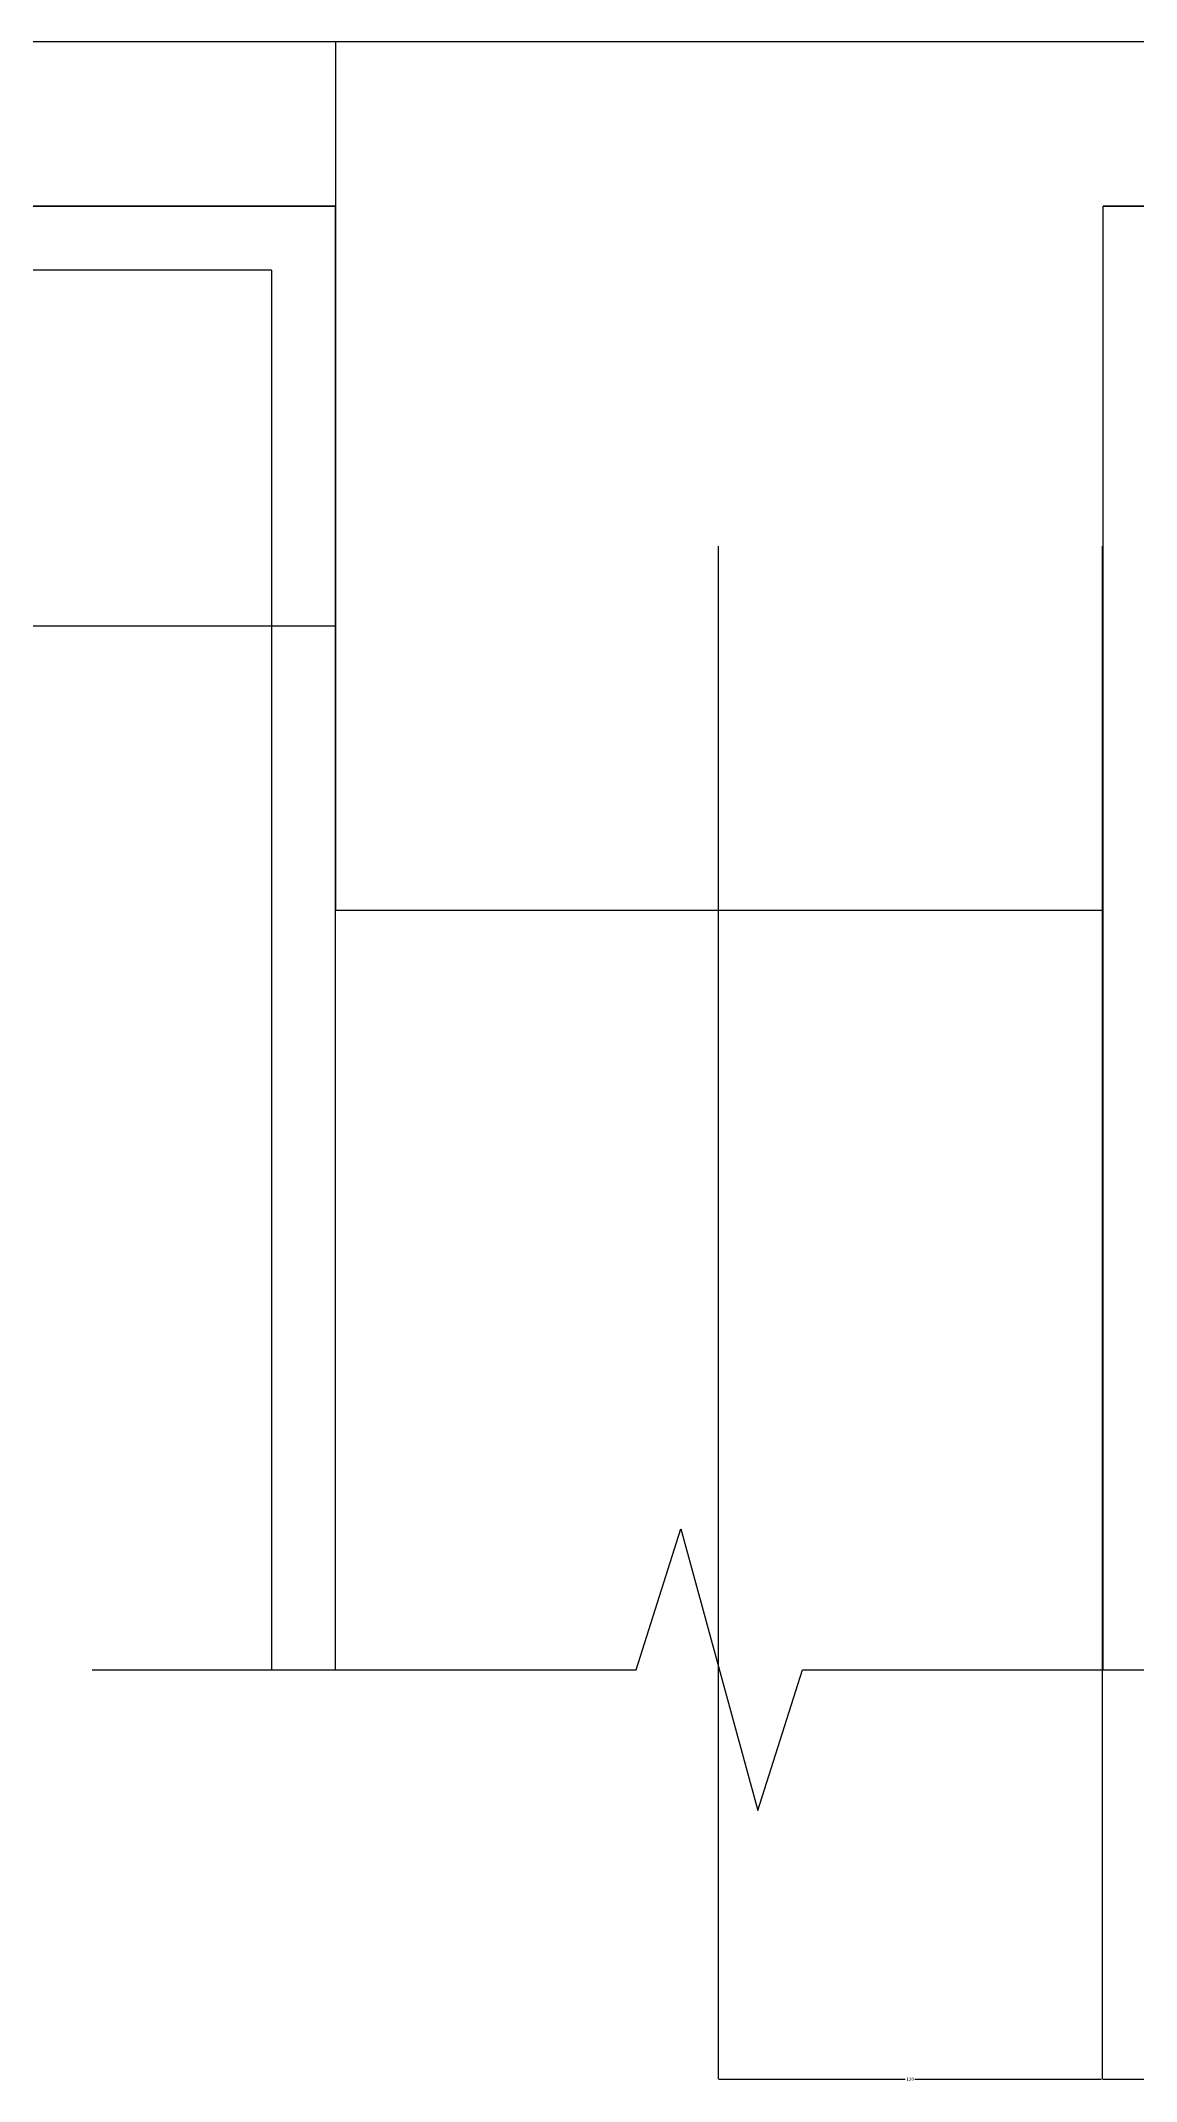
# Model space of a CAD drawing. Header units: metres. Extents: x 16 to 4383, y -1447 to 2914.
# Drawn here: x 641 to 983, y -441 to 197 of the extents above; entities that cross this region are included whole.
import ezdxf

# ---------------------------------------------------------------- set-up
doc = ezdxf.new("R2010")
doc.units = ezdxf.units.M
for name, color, linetype in [('OTHER', 7, 'Continuous'), ('PUB_DIM', 3, 'Continuous'), ('PUB_TEXT', 7, 'Continuous'), ('PUB_WALL', 255, 'Continuous'), ('S_FLOOR', 2, 'Continuous'), ('S_WALL', 255, 'Continuous')]:
    doc.layers.add(name, color=color, linetype=linetype)
doc.dimstyles.get("Standard").update_dxf_attribs({"dimtxt": 2.5, "dimasz": 2.5, "dimexe": 1.25, "dimexo": 0.625, "dimtad": 1, "dimcen": 2.5, "dimazin": 3, "dimtfac": 1, "dimtmove": 0, "dimatfit": 3})

# ---------------------------------------------------------------- blocks, each defined once
blk = doc.blocks.new('_CLOSEDFILLED')
at = {"color": 0, "linetype": 'BYBLOCK'}
blk.add_solid([(-1, 0.2), (0, 0), (-1, -0.2)], dxfattribs=at)
blk = doc.blocks.new('*D11')
for p, q in [((972.37, 38.91), (972.37, -440.06)), ((1252.75, 38.91), (1252.75, -440.06)), ((972.62, -440.06), (1109.56, -440.06)), ((1115.56, -440.06), (1252.5, -440.06))]:
    blk.add_line(p, q)
at = {"layer": 'Defpoints'}
for p in [(972.37, 38.91), (1252.75, 38.91), (972.37, -440.06)]:
    blk.add_point(p, dxfattribs=at)
at = {"layer": 'PUB_DIM', "xscale": 0.25, "yscale": 0.25, "rotation": 180}
blk.add_blockref('_CLOSEDFILLED', (972.37, -440.06), dxfattribs=at)
at = {"layer": 'PUB_DIM', "xscale": 0.25, "yscale": 0.25}
blk.add_blockref('_CLOSEDFILLED', (1252.75, -440.06), dxfattribs=at)
at = {"layer": 'PUB_DIM', "insert": (1112.56, -440.06), "char_height": 1, "attachment_point": 5}
blk.add_mtext('280,38', dxfattribs=at)
blk = doc.blocks.new('*D12')
for p, q in [((852.37, 38.91), (852.37, -440.06)), ((972.37, 38.91), (972.37, -440.06)), ((852.62, -440.06), (910.87, -440.06)), ((913.87, -440.06), (972.12, -440.06))]:
    blk.add_line(p, q)
at = {"layer": 'Defpoints'}
for p in [(852.37, 38.91), (972.37, 38.91), (852.37, -440.06)]:
    blk.add_point(p, dxfattribs=at)
at = {"layer": 'PUB_DIM', "xscale": 0.25, "yscale": 0.25, "rotation": 180}
blk.add_blockref('_CLOSEDFILLED', (852.37, -440.06), dxfattribs=at)
at = {"layer": 'PUB_DIM', "xscale": 0.25, "yscale": 0.25}
blk.add_blockref('_CLOSEDFILLED', (972.37, -440.06), dxfattribs=at)
at = {"layer": 'PUB_DIM', "insert": (912.37, -440.06), "char_height": 1, "attachment_point": 5}
blk.add_mtext('120', dxfattribs=at)
blk = doc.blocks.new('*D15')
for p, q in [((212.76, 196.53), (212.76, 13.96)), ((732.76, 196.53), (732.76, 13.96)), ((471.26, 13.96), (212.51, 13.96)), ((733.01, 13.96), (474.26, 13.96))]:
    blk.add_line(p, q)
at = {"layer": 'Defpoints'}
for p in [(212.76, 196.53), (732.76, 196.53), (732.76, 13.96)]:
    blk.add_point(p, dxfattribs=at)
at = {"layer": 'PUB_DIM', "xscale": 0.25, "yscale": 0.25}
blk.add_blockref('_CLOSEDFILLED', (212.76, 13.96), dxfattribs=at)
at = {"layer": 'PUB_DIM', "xscale": 0.25, "yscale": 0.25, "rotation": 180}
blk.add_blockref('_CLOSEDFILLED', (732.76, 13.96), dxfattribs=at)
at = {"layer": 'PUB_DIM', "insert": (472.76, 13.96), "char_height": 1, "attachment_point": 5}
blk.add_mtext('500', dxfattribs=at)

msp = doc.modelspace()

# ---------------------------------------------------------------- hatches: boundary and pattern name
at = {"layer": 'PUB_TEXT'}
h = msp.add_hatch(dxfattribs=at)
h.set_pattern_fill('ANSI31', scale=300)
h.paths.add_polyline_path([(732.75, -312.12), (826.75, -312.12), (840.75, -268.12), (864.75, -356.12), (878.75, -312.12), (972.75, -312.12), (972.75, -74.77), (732.75, -74.77)])

# ---------------------------------------------------------------- linework, layer by layer
at = {"layer": 'OTHER'}
for p, q in [((826.75, -312.12), (840.75, -268.12)), ((840.75, -268.12), (864.75, -356.12)), ((656.75, -312.12), (826.75, -312.12)), ((864.75, -356.12), (878.75, -312.12)), ((878.75, -312.12), (1048.75, -312.12))]:
    msp.add_line(p, q, dxfattribs=at)
at = {"layer": 'PUB_DIM'}
msp.add_line((1334.88, 196.53), (212.75, 196.53), dxfattribs=at)
at = {"layer": 'PUB_TEXT'}
for q in [(136.26, 125.23), (712.75, -312.12)]:
    msp.add_line((712.75, 125.23), q, dxfattribs=at)
at = {"layer": 'PUB_WALL'}
for points in [[(136.26, 145.23), (732.75, 145.23), (732.75, -74.77), (972.75, -74.77), (972.75, 145.23), (1372.75, 145.23), (1372.75, 225.23), (136.26, 225.23)], [(732.75, -312.12), (732.75, -74.77)], [(972.75, -312.12), (972.75, -74.77)]]:
    msp.add_lwpolyline(points, dxfattribs=at)
at = {"layer": 'S_FLOOR'}
for p, q in [((732.75, 145.23), (136.26, 145.23)), ((732.75, -74.77), (732.75, 145.23)), ((1372.75, 145.23), (972.75, 145.23)), ((972.75, -74.77), (972.75, 145.23)), ((732.75, -74.77), (972.75, -74.77))]:
    msp.add_line(p, q, dxfattribs=at)
at = {"layer": 'S_WALL'}
for p, q in [((732.75, -312.12), (732.75, -74.77)), ((972.75, -312.12), (972.75, -74.77))]:
    msp.add_line(p, q, dxfattribs=at)

# ---------------------------------------------------------------- dimensions: what is measured, and where the dimension line sits
at = {"layer": 'PUB_DIM'}
dim = msp.add_linear_dim(base=(732.76, 13.96), p1=(732.76, 196.53), p2=(212.76, 196.53), text='500', dimstyle='Standard', dxfattribs=at)
dim.commit()
dim.dimension.update_dxf_attribs({"geometry": '*D15', "text_midpoint": (472.76, 13.96)})
for base, p1, p2, picture, middle in [((852.37, -440.06), (852.37, 38.91), (972.37, 38.91), '*D12', (912.37, -440.06)), ((972.37, -440.06), (972.37, 38.91), (1252.75, 38.91), '*D11', (1112.56, -440.06))]:
    dim = msp.add_linear_dim(base=base, p1=p1, p2=p2, dimstyle='Standard', dxfattribs=at)
    dim.commit()
    dim.dimension.update_dxf_attribs({"geometry": picture, "text_midpoint": middle})

doc.saveas('drawing.dxf')
